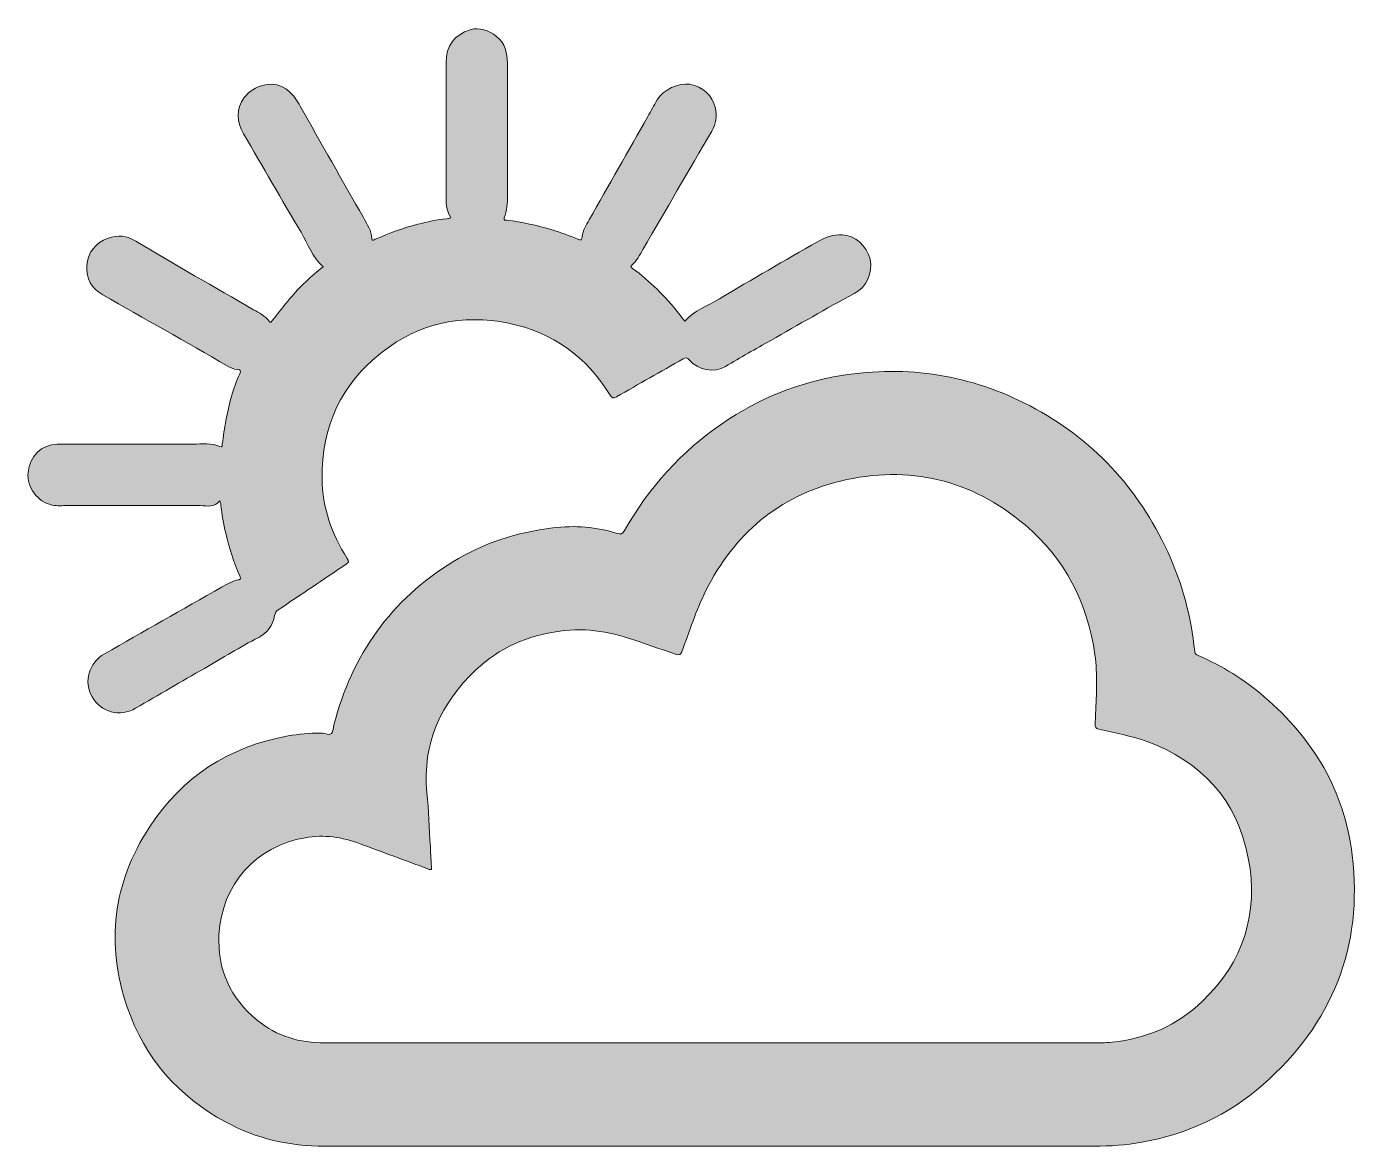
# Model space of a CAD drawing. Header units: inches. Extents: x 73.9 to 86, y -55.4 to -45.3.
import ezdxf

# ---------------------------------------------------------------- set-up
doc = ezdxf.new("R2010")
doc.units = ezdxf.units.IN
doc.header["$MEASUREMENT"] = 0
doc.layers.add('Слой 1', color=7, linetype='Continuous', lineweight=0)

# ---------------------------------------------------------------- blocks, each defined once
blk = doc.blocks.new('Block_0')
at = {"layer": 'Слой 1', "true_color": 0x000000, "transparency": 33554687}
h = blk.add_hatch(color=18, dxfattribs=at)
h.dxf.hatch_style = 2
edge = h.paths.add_edge_path()
edge.add_spline(control_points=[(75.626, -49.549), (75.574, -49.609), (75.511, -49.598), (75.448, -49.592), (75.438, -49.591), (75.428, -49.592), (75.417, -49.592), (75.027, -49.592), (74.636, -49.592), (74.246, -49.592), (74.2, -49.592), (74.154, -49.599), (74.108, -49.588), (73.973, -49.559), (73.878, -49.43), (73.89, -49.293), (73.903, -49.148), (74.013, -49.038), (74.154, -49.037), (74.564, -49.035), (74.973, -49.036), (75.383, -49.037), (75.465, -49.037), (75.548, -49.024), (75.626, -49.059), (75.652, -49.07), (75.646, -49.046), (75.647, -49.035), (75.656, -48.964), (75.667, -48.893), (75.68, -48.823), (75.706, -48.677), (75.745, -48.535), (75.804, -48.4), (75.816, -48.372), (75.815, -48.363), (75.782, -48.361), (75.75, -48.359), (75.72, -48.346), (75.692, -48.33), (75.32, -48.11), (74.941, -47.902), (74.566, -47.687), (74.464, -47.629), (74.413, -47.54), (74.421, -47.423), (74.43, -47.3), (74.498, -47.218), (74.614, -47.175), (74.703, -47.142), (74.782, -47.151), (74.866, -47.202), (75.218, -47.412), (75.574, -47.617), (75.93, -47.821), (75.981, -47.85), (76.034, -47.876), (76.07, -47.925), (76.086, -47.948), (76.092, -47.927), (76.099, -47.918), (76.153, -47.852), (76.204, -47.785), (76.259, -47.72), (76.349, -47.615), (76.448, -47.518), (76.56, -47.433), (76.463, -47.347), (76.422, -47.227), (76.359, -47.121), (76.183, -46.826), (76.013, -46.527), (75.839, -46.23), (75.774, -46.118), (75.77, -46.009), (75.846, -45.902), (75.923, -45.795), (76.115, -45.727), (76.248, -45.843), (76.294, -45.883), (76.323, -45.931), (76.352, -45.981), (76.542, -46.317), (76.732, -46.653), (76.923, -46.988), (76.957, -47.048), (76.998, -47.104), (77, -47.178), (77.001, -47.204), (77.02, -47.189), (77.031, -47.184), (77.156, -47.129), (77.283, -47.082), (77.415, -47.048), (77.502, -47.026), (77.589, -47.007), (77.679, -46.998), (77.689, -46.997), (77.699, -46.994), (77.715, -46.991), (77.657, -46.901), (77.673, -46.802), (77.673, -46.706), (77.672, -46.332), (77.674, -45.958), (77.672, -45.584), (77.672, -45.437), (77.745, -45.334), (77.889, -45.289), (77.976, -45.262), (78.056, -45.296), (78.127, -45.349), (78.207, -45.41), (78.226, -45.499), (78.226, -45.592), (78.228, -45.991), (78.226, -46.389), (78.228, -46.787), (78.228, -46.857), (78.22, -46.925), (78.198, -46.991), (78.188, -47.019), (78.21, -47.011), (78.22, -47.012), (78.359, -47.028), (78.496, -47.058), (78.63, -47.099), (78.709, -47.123), (78.788, -47.15), (78.864, -47.184), (78.893, -47.197), (78.901, -47.19), (78.903, -47.159), (78.908, -47.103), (78.939, -47.056), (78.966, -47.008), (79.142, -46.696), (79.319, -46.386), (79.496, -46.075), (79.524, -46.024), (79.552, -45.974), (79.581, -45.924), (79.637, -45.831), (79.775, -45.766), (79.878, -45.782), (79.992, -45.8), (80.081, -45.883), (80.108, -45.998), (80.125, -46.071), (80.113, -46.14), (80.075, -46.206), (79.867, -46.562), (79.66, -46.919), (79.452, -47.276), (79.423, -47.327), (79.397, -47.38), (79.351, -47.419), (79.333, -47.435), (79.349, -47.44), (79.359, -47.447), (79.516, -47.563), (79.652, -47.699), (79.774, -47.852), (79.793, -47.875), (79.812, -47.899), (79.831, -47.924), (79.918, -47.827), (80.039, -47.786), (80.145, -47.722), (80.439, -47.547), (80.735, -47.377), (81.032, -47.206), (81.1, -47.166), (81.174, -47.139), (81.255, -47.143), (81.369, -47.148), (81.481, -47.247), (81.507, -47.363), (81.534, -47.489), (81.477, -47.617), (81.364, -47.676), (81.108, -47.809), (80.861, -47.958), (80.609, -48.099), (80.472, -48.177), (80.334, -48.252), (80.199, -48.335), (80.099, -48.397), (79.955, -48.369), (79.87, -48.274), (79.852, -48.254), (79.84, -48.252), (79.817, -48.265), (79.615, -48.381), (79.413, -48.494), (79.212, -48.61), (79.183, -48.626), (79.173, -48.621), (79.156, -48.595), (78.943, -48.246), (78.636, -48.024), (78.236, -47.943), (77.819, -47.859), (77.432, -47.941), (77.095, -48.203), (76.723, -48.491), (76.545, -48.878), (76.55, -49.347), (76.553, -49.611), (76.634, -49.851), (76.777, -50.071), (76.793, -50.096), (76.793, -50.107), (76.767, -50.124), (76.562, -50.26), (76.358, -50.399), (76.153, -50.536), (76.133, -50.549), (76.124, -50.564), (76.12, -50.587), (76.105, -50.677), (76.055, -50.744), (75.976, -50.785), (75.808, -50.872), (75.649, -50.972), (75.485, -51.065), (75.277, -51.184), (75.071, -51.306), (74.863, -51.426), (74.721, -51.508), (74.549, -51.462), (74.469, -51.323), (74.391, -51.185), (74.439, -51.015), (74.58, -50.934), (74.933, -50.733), (75.287, -50.533), (75.64, -50.332), (75.69, -50.303), (75.739, -50.274), (75.797, -50.263), (75.828, -50.257), (75.808, -50.24), (75.804, -50.229), (75.751, -50.104), (75.708, -49.975), (75.678, -49.843), (75.658, -49.758), (75.643, -49.672), (75.634, -49.585), (75.633, -49.575), (75.63, -49.566), (75.626, -49.549)], knot_values=[0, 0, 0, 0, 1, 1, 1, 2, 2, 2, 3, 3, 3, 4, 4, 4, 5, 5, 5, 6, 6, 6, 7, 7, 7, 8, 8, 8, 9, 9, 9, 10, 10, 10, 11, 11, 11, 12, 12, 12, 13, 13, 13, 14, 14, 14, 15, 15, 15, 16, 16, 16, 17, 17, 17, 18, 18, 18, 19, 19, 19, 20, 20, 20, 21, 21, 21, 22, 22, 22, 23, 23, 23, 24, 24, 24, 25, 25, 25, 26, 26, 26, 27, 27, 27, 28, 28, 28, 29, 29, 29, 30, 30, 30, 31, 31, 31, 32, 32, 32, 33, 33, 33, 34, 34, 34, 35, 35, 35, 36, 36, 36, 37, 37, 37, 38, 38, 38, 39, 39, 39, 40, 40, 40, 41, 41, 41, 42, 42, 42, 43, 43, 43, 44, 44, 44, 45, 45, 45, 46, 46, 46, 47, 47, 47, 48, 48, 48, 49, 49, 49, 50, 50, 50, 51, 51, 51, 52, 52, 52, 53, 53, 53, 54, 54, 54, 55, 55, 55, 56, 56, 56, 57, 57, 57, 58, 58, 58, 59, 59, 59, 60, 60, 60, 61, 61, 61, 62, 62, 62, 63, 63, 63, 64, 64, 64, 65, 65, 65, 66, 66, 66, 67, 67, 67, 68, 68, 68, 69, 69, 69, 70, 70, 70, 71, 71, 71, 72, 72, 72, 73, 73, 73, 74, 74, 74, 75, 75, 75, 76, 76, 76, 77, 77, 77, 78, 78, 78, 79, 79, 79, 80, 80, 80, 81, 81, 81, 82, 82, 82, 83, 83, 83, 84, 84, 84, 84], degree=3, periodic=0)
h = blk.add_hatch(color=18, dxfattribs=at)
h.dxf.hatch_style = 2
edge = h.paths.add_edge_path()
edge.add_spline(control_points=[(77.54, -52.883), (77.524, -52.889), (77.514, -52.881), (77.504, -52.877), (77.301, -52.802), (77.097, -52.728), (76.895, -52.652), (76.733, -52.59), (76.566, -52.567), (76.396, -52.597), (75.951, -52.674), (75.64, -53.022), (75.617, -53.472), (75.601, -53.788), (75.719, -54.05), (75.964, -54.249), (76.141, -54.394), (76.348, -54.453), (76.575, -54.453), (78.887, -54.453), (81.198, -54.453), (83.509, -54.453), (83.572, -54.453), (83.635, -54.452), (83.697, -54.446), (84.012, -54.414), (84.289, -54.294), (84.516, -54.075), (84.884, -53.72), (85.026, -53.282), (84.929, -52.781), (84.827, -52.256), (84.507, -51.906), (84.006, -51.724), (83.867, -51.674), (83.721, -51.651), (83.578, -51.616), (83.55, -51.609), (83.539, -51.599), (83.543, -51.57), (83.546, -51.538), (83.545, -51.506), (83.547, -51.474), (83.555, -51.297), (83.566, -51.12), (83.542, -50.943), (83.476, -50.473), (83.272, -50.075), (82.909, -49.768), (82.422, -49.355), (81.859, -49.223), (81.24, -49.371), (80.68, -49.506), (80.279, -49.85), (80.022, -50.362), (79.932, -50.54), (79.875, -50.731), (79.803, -50.916), (79.793, -50.941), (79.784, -50.949), (79.756, -50.939), (79.642, -50.899), (79.527, -50.864), (79.414, -50.823), (79.182, -50.74), (78.948, -50.693), (78.7, -50.728), (78.411, -50.768), (78.153, -50.878), (77.942, -51.079), (77.625, -51.379), (77.455, -51.742), (77.498, -52.189), (77.514, -52.351), (77.519, -52.514), (77.529, -52.677), (77.533, -52.746), (77.536, -52.815), (77.54, -52.883)], knot_values=[0, 0, 0, 0, 1, 1, 1, 2, 2, 2, 3, 3, 3, 4, 4, 4, 5, 5, 5, 6, 6, 6, 7, 7, 7, 8, 8, 8, 9, 9, 9, 10, 10, 10, 11, 11, 11, 12, 12, 12, 13, 13, 13, 14, 14, 14, 15, 15, 15, 16, 16, 16, 17, 17, 17, 18, 18, 18, 19, 19, 19, 20, 20, 20, 21, 21, 21, 22, 22, 22, 23, 23, 23, 24, 24, 24, 25, 25, 25, 26, 26, 26, 26], degree=3, periodic=0)
edge = h.paths.add_edge_path()
edge.add_spline(control_points=[(80.063, -55.387), (78.899, -55.387), (77.735, -55.386), (76.572, -55.387), (76.255, -55.388), (75.955, -55.319), (75.677, -55.168), (75.249, -54.936), (74.946, -54.592), (74.787, -54.13), (74.589, -53.557), (74.657, -53.008), (74.988, -52.501), (75.285, -52.046), (75.708, -51.773), (76.244, -51.676), (76.339, -51.659), (76.435, -51.652), (76.531, -51.65), (76.539, -51.65), (76.547, -51.651), (76.554, -51.651), (76.582, -51.648), (76.614, -51.677), (76.634, -51.655), (76.651, -51.637), (76.65, -51.603), (76.657, -51.575), (76.821, -50.942), (77.173, -50.445), (77.733, -50.101), (78.01, -49.931), (78.313, -49.834), (78.636, -49.795), (78.836, -49.77), (79.03, -49.785), (79.221, -49.846), (79.252, -49.855), (79.268, -49.849), (79.285, -49.819), (79.507, -49.429), (79.8, -49.103), (80.171, -48.85), (80.498, -48.626), (80.857, -48.479), (81.25, -48.417), (81.848, -48.321), (82.418, -48.41), (82.955, -48.692), (83.52, -48.988), (83.932, -49.432), (84.2, -50.011), (84.332, -50.297), (84.412, -50.598), (84.444, -50.912), (84.446, -50.936), (84.46, -50.94), (84.476, -50.948), (84.693, -51.044), (84.894, -51.167), (85.074, -51.322), (85.516, -51.701), (85.799, -52.173), (85.869, -52.755), (85.969, -53.586), (85.689, -54.279), (85.063, -54.83), (84.748, -55.107), (84.377, -55.276), (83.965, -55.352), (83.823, -55.378), (83.68, -55.387), (83.536, -55.387), (82.378, -55.387), (81.221, -55.387), (80.063, -55.387)], knot_values=[0, 0, 0, 0, 1, 1, 1, 2, 2, 2, 3, 3, 3, 4, 4, 4, 5, 5, 5, 6, 6, 6, 7, 7, 7, 8, 8, 8, 9, 9, 9, 10, 10, 10, 11, 11, 11, 12, 12, 12, 13, 13, 13, 14, 14, 14, 15, 15, 15, 16, 16, 16, 17, 17, 17, 18, 18, 18, 19, 19, 19, 20, 20, 20, 21, 21, 21, 22, 22, 22, 23, 23, 23, 24, 24, 24, 25, 25, 25, 25], degree=3, periodic=0)
at = {"layer": 'Слой 1'}
for points, knots in [([(75.626, -49.549), (75.574, -49.609), (75.511, -49.598), (75.448, -49.592), (75.438, -49.591), (75.428, -49.592), (75.417, -49.592), (75.027, -49.592), (74.636, -49.592), (74.246, -49.592), (74.2, -49.592), (74.154, -49.599), (74.108, -49.588), (73.973, -49.559), (73.878, -49.43), (73.89, -49.293), (73.903, -49.148), (74.013, -49.038), (74.154, -49.037), (74.564, -49.035), (74.973, -49.036), (75.383, -49.037), (75.465, -49.037), (75.548, -49.024), (75.626, -49.059), (75.652, -49.07), (75.646, -49.046), (75.647, -49.035), (75.656, -48.964), (75.667, -48.893), (75.68, -48.823), (75.706, -48.677), (75.745, -48.535), (75.804, -48.4), (75.816, -48.372), (75.815, -48.363), (75.782, -48.361), (75.75, -48.359), (75.72, -48.346), (75.692, -48.33), (75.32, -48.11), (74.941, -47.902), (74.566, -47.687), (74.464, -47.629), (74.413, -47.54), (74.421, -47.423), (74.43, -47.3), (74.498, -47.218), (74.614, -47.175), (74.703, -47.142), (74.782, -47.151), (74.866, -47.202), (75.218, -47.412), (75.574, -47.617), (75.93, -47.821), (75.981, -47.85), (76.034, -47.876), (76.07, -47.925), (76.086, -47.948), (76.092, -47.927), (76.099, -47.918), (76.153, -47.852), (76.204, -47.785), (76.259, -47.72), (76.349, -47.615), (76.448, -47.518), (76.56, -47.433), (76.463, -47.347), (76.422, -47.227), (76.359, -47.121), (76.183, -46.826), (76.013, -46.527), (75.839, -46.23), (75.774, -46.118), (75.77, -46.009), (75.846, -45.902), (75.923, -45.795), (76.115, -45.727), (76.248, -45.843), (76.294, -45.883), (76.323, -45.931), (76.352, -45.981), (76.542, -46.317), (76.732, -46.653), (76.923, -46.988), (76.957, -47.048), (76.998, -47.104), (77, -47.178), (77.001, -47.204), (77.02, -47.189), (77.031, -47.184), (77.156, -47.129), (77.283, -47.082), (77.415, -47.048), (77.502, -47.026), (77.589, -47.007), (77.679, -46.998), (77.689, -46.997), (77.699, -46.994), (77.715, -46.991), (77.657, -46.901), (77.673, -46.802), (77.673, -46.706), (77.672, -46.332), (77.674, -45.958), (77.672, -45.584), (77.672, -45.437), (77.745, -45.334), (77.889, -45.289), (77.976, -45.262), (78.056, -45.296), (78.127, -45.349), (78.207, -45.41), (78.226, -45.499), (78.226, -45.592), (78.228, -45.991), (78.226, -46.389), (78.228, -46.787), (78.228, -46.857), (78.22, -46.925), (78.198, -46.991), (78.188, -47.019), (78.21, -47.011), (78.22, -47.012), (78.359, -47.028), (78.496, -47.058), (78.63, -47.099), (78.709, -47.123), (78.788, -47.15), (78.864, -47.184), (78.893, -47.197), (78.901, -47.19), (78.903, -47.159), (78.908, -47.103), (78.939, -47.056), (78.966, -47.008), (79.142, -46.696), (79.319, -46.386), (79.496, -46.075), (79.524, -46.024), (79.552, -45.974), (79.581, -45.924), (79.637, -45.831), (79.775, -45.766), (79.878, -45.782), (79.992, -45.8), (80.081, -45.883), (80.108, -45.998), (80.125, -46.071), (80.113, -46.14), (80.075, -46.206), (79.867, -46.562), (79.66, -46.919), (79.452, -47.276), (79.423, -47.327), (79.397, -47.38), (79.351, -47.419), (79.333, -47.435), (79.349, -47.44), (79.359, -47.447), (79.516, -47.563), (79.652, -47.699), (79.774, -47.852), (79.793, -47.875), (79.812, -47.899), (79.831, -47.924), (79.918, -47.827), (80.039, -47.786), (80.145, -47.722), (80.439, -47.547), (80.735, -47.377), (81.032, -47.206), (81.1, -47.166), (81.174, -47.139), (81.255, -47.143), (81.369, -47.148), (81.481, -47.247), (81.507, -47.363), (81.534, -47.489), (81.477, -47.617), (81.364, -47.676), (81.108, -47.809), (80.861, -47.958), (80.609, -48.099), (80.472, -48.177), (80.334, -48.252), (80.199, -48.335), (80.099, -48.397), (79.955, -48.369), (79.87, -48.274), (79.852, -48.254), (79.84, -48.252), (79.817, -48.265), (79.615, -48.381), (79.413, -48.494), (79.212, -48.61), (79.183, -48.626), (79.173, -48.621), (79.156, -48.595), (78.943, -48.246), (78.636, -48.024), (78.236, -47.943), (77.819, -47.859), (77.432, -47.941), (77.095, -48.203), (76.723, -48.491), (76.545, -48.878), (76.55, -49.347), (76.553, -49.611), (76.634, -49.851), (76.777, -50.071), (76.793, -50.096), (76.793, -50.107), (76.767, -50.124), (76.562, -50.26), (76.358, -50.399), (76.153, -50.536), (76.133, -50.549), (76.124, -50.564), (76.12, -50.587), (76.105, -50.677), (76.055, -50.744), (75.976, -50.785), (75.808, -50.872), (75.649, -50.972), (75.485, -51.065), (75.277, -51.184), (75.071, -51.306), (74.863, -51.426), (74.721, -51.508), (74.549, -51.462), (74.469, -51.323), (74.391, -51.185), (74.439, -51.015), (74.58, -50.934), (74.933, -50.733), (75.287, -50.533), (75.64, -50.332), (75.69, -50.303), (75.739, -50.274), (75.797, -50.263), (75.828, -50.257), (75.808, -50.24), (75.804, -50.229), (75.751, -50.104), (75.708, -49.975), (75.678, -49.843), (75.658, -49.758), (75.643, -49.672), (75.634, -49.585), (75.633, -49.575), (75.63, -49.566), (75.626, -49.549)], [0, 0, 0, 0, 1, 1, 1, 2, 2, 2, 3, 3, 3, 4, 4, 4, 5, 5, 5, 6, 6, 6, 7, 7, 7, 8, 8, 8, 9, 9, 9, 10, 10, 10, 11, 11, 11, 12, 12, 12, 13, 13, 13, 14, 14, 14, 15, 15, 15, 16, 16, 16, 17, 17, 17, 18, 18, 18, 19, 19, 19, 20, 20, 20, 21, 21, 21, 22, 22, 22, 23, 23, 23, 24, 24, 24, 25, 25, 25, 26, 26, 26, 27, 27, 27, 28, 28, 28, 29, 29, 29, 30, 30, 30, 31, 31, 31, 32, 32, 32, 33, 33, 33, 34, 34, 34, 35, 35, 35, 36, 36, 36, 37, 37, 37, 38, 38, 38, 39, 39, 39, 40, 40, 40, 41, 41, 41, 42, 42, 42, 43, 43, 43, 44, 44, 44, 45, 45, 45, 46, 46, 46, 47, 47, 47, 48, 48, 48, 49, 49, 49, 50, 50, 50, 51, 51, 51, 52, 52, 52, 53, 53, 53, 54, 54, 54, 55, 55, 55, 56, 56, 56, 57, 57, 57, 58, 58, 58, 59, 59, 59, 60, 60, 60, 61, 61, 61, 62, 62, 62, 63, 63, 63, 64, 64, 64, 65, 65, 65, 66, 66, 66, 67, 67, 67, 68, 68, 68, 69, 69, 69, 70, 70, 70, 71, 71, 71, 72, 72, 72, 73, 73, 73, 74, 74, 74, 75, 75, 75, 76, 76, 76, 77, 77, 77, 78, 78, 78, 79, 79, 79, 80, 80, 80, 81, 81, 81, 82, 82, 82, 83, 83, 83, 84, 84, 84, 84]), ([(80.063, -55.387), (78.899, -55.387), (77.735, -55.386), (76.572, -55.387), (76.255, -55.388), (75.955, -55.319), (75.677, -55.168), (75.249, -54.936), (74.946, -54.592), (74.787, -54.13), (74.589, -53.557), (74.657, -53.008), (74.988, -52.501), (75.285, -52.046), (75.708, -51.773), (76.244, -51.676), (76.339, -51.659), (76.435, -51.652), (76.531, -51.65), (76.539, -51.65), (76.547, -51.651), (76.554, -51.651), (76.582, -51.648), (76.614, -51.677), (76.634, -51.655), (76.651, -51.637), (76.65, -51.603), (76.657, -51.575), (76.821, -50.942), (77.173, -50.445), (77.733, -50.101), (78.01, -49.931), (78.313, -49.834), (78.636, -49.795), (78.836, -49.77), (79.03, -49.785), (79.221, -49.846), (79.252, -49.855), (79.268, -49.849), (79.285, -49.819), (79.507, -49.429), (79.8, -49.103), (80.171, -48.85), (80.498, -48.626), (80.857, -48.479), (81.25, -48.417), (81.848, -48.321), (82.418, -48.41), (82.955, -48.692), (83.52, -48.988), (83.932, -49.432), (84.2, -50.011), (84.332, -50.297), (84.412, -50.598), (84.444, -50.912), (84.446, -50.936), (84.46, -50.94), (84.476, -50.948), (84.693, -51.044), (84.894, -51.167), (85.074, -51.322), (85.516, -51.701), (85.799, -52.173), (85.869, -52.755), (85.969, -53.586), (85.689, -54.279), (85.063, -54.83), (84.748, -55.107), (84.377, -55.276), (83.965, -55.352), (83.823, -55.378), (83.68, -55.387), (83.536, -55.387), (82.378, -55.387), (81.221, -55.387), (80.063, -55.387)], [0, 0, 0, 0, 1, 1, 1, 2, 2, 2, 3, 3, 3, 4, 4, 4, 5, 5, 5, 6, 6, 6, 7, 7, 7, 8, 8, 8, 9, 9, 9, 10, 10, 10, 11, 11, 11, 12, 12, 12, 13, 13, 13, 14, 14, 14, 15, 15, 15, 16, 16, 16, 17, 17, 17, 18, 18, 18, 19, 19, 19, 20, 20, 20, 21, 21, 21, 22, 22, 22, 23, 23, 23, 24, 24, 24, 25, 25, 25, 25]), ([(77.54, -52.883), (77.524, -52.889), (77.514, -52.881), (77.504, -52.877), (77.301, -52.802), (77.097, -52.728), (76.895, -52.652), (76.733, -52.59), (76.566, -52.567), (76.396, -52.597), (75.951, -52.674), (75.64, -53.022), (75.617, -53.472), (75.601, -53.788), (75.719, -54.05), (75.964, -54.249), (76.141, -54.394), (76.348, -54.453), (76.575, -54.453), (78.887, -54.453), (81.198, -54.453), (83.509, -54.453), (83.572, -54.453), (83.635, -54.452), (83.697, -54.446), (84.012, -54.414), (84.289, -54.294), (84.516, -54.075), (84.884, -53.72), (85.026, -53.282), (84.929, -52.781), (84.827, -52.256), (84.507, -51.906), (84.006, -51.724), (83.867, -51.674), (83.721, -51.651), (83.578, -51.616), (83.55, -51.609), (83.539, -51.599), (83.543, -51.57), (83.546, -51.538), (83.545, -51.506), (83.547, -51.474), (83.555, -51.297), (83.566, -51.12), (83.542, -50.943), (83.476, -50.473), (83.272, -50.075), (82.909, -49.768), (82.422, -49.355), (81.859, -49.223), (81.24, -49.371), (80.68, -49.506), (80.279, -49.85), (80.022, -50.362), (79.932, -50.54), (79.875, -50.731), (79.803, -50.916), (79.793, -50.941), (79.784, -50.949), (79.756, -50.939), (79.642, -50.899), (79.527, -50.864), (79.414, -50.823), (79.182, -50.74), (78.948, -50.693), (78.7, -50.728), (78.411, -50.768), (78.153, -50.878), (77.942, -51.079), (77.625, -51.379), (77.455, -51.742), (77.498, -52.189), (77.514, -52.351), (77.519, -52.514), (77.529, -52.677), (77.533, -52.746), (77.536, -52.815), (77.54, -52.883)], [0, 0, 0, 0, 1, 1, 1, 2, 2, 2, 3, 3, 3, 4, 4, 4, 5, 5, 5, 6, 6, 6, 7, 7, 7, 8, 8, 8, 9, 9, 9, 10, 10, 10, 11, 11, 11, 12, 12, 12, 13, 13, 13, 14, 14, 14, 15, 15, 15, 16, 16, 16, 17, 17, 17, 18, 18, 18, 19, 19, 19, 20, 20, 20, 21, 21, 21, 22, 22, 22, 23, 23, 23, 24, 24, 24, 25, 25, 25, 26, 26, 26, 26])]:
    blk.add_open_spline(points, degree=3, knots=knots, dxfattribs=at)

msp = doc.modelspace()

# ---------------------------------------------------------------- block references
at = {"layer": 'Слой 1'}
msp.add_blockref('Block_0', (0, 0), dxfattribs=at)

doc.saveas('drawing.dxf')
